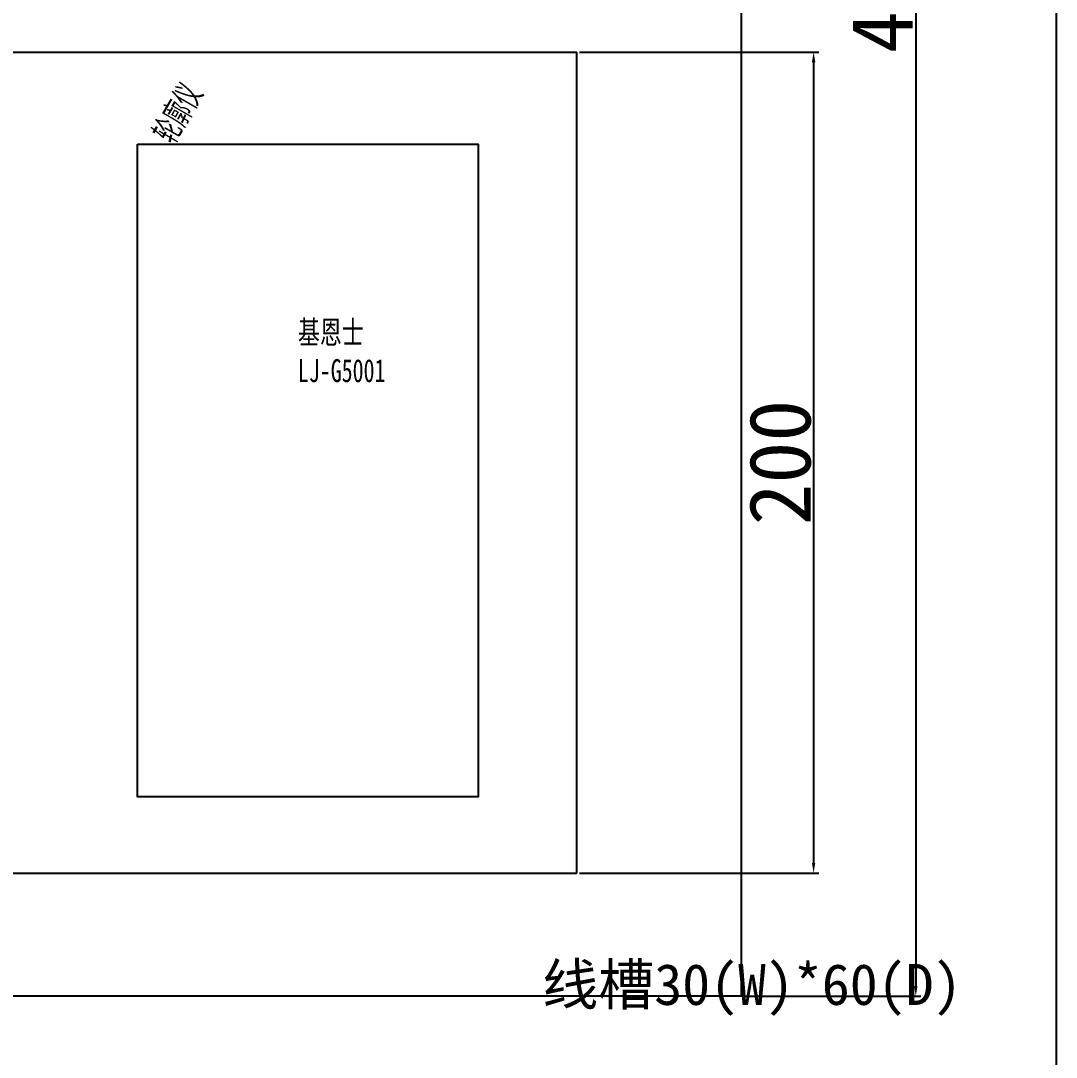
# Model space of a CAD drawing. Header units: millimetres. Extents: x 336 to 12810, y -1577 to 4105.
# Drawn here: x 7653.4 to 7905.6, y 3544.6 to 3797 of the extents above; entities that cross this region are included whole.
import ezdxf

# ---------------------------------------------------------------- set-up
doc = ezdxf.new("R2010")
doc.units = ezdxf.units.MM
doc.styles.get("Standard").update_dxf_attribs({"font": ''})
doc.styles.add('宋', font='', dxfattribs={"width": 0.7})
doc.styles.add('样式 8', font='arial.ttf', dxfattribs={"width": 0.6, "height": 2.5})
doc.styles.get('Standard').set_extended_font_data('SimSun')
doc.styles.get('宋').set_extended_font_data('SimSun')
doc.dimstyles.new('ISO-25', dxfattribs={"dimtxt": 2.5, "dimasz": 2.5, "dimexe": 1.25, "dimexo": 0.625, "dimtad": 1, "dimtxsty": 'Standard', "dimcen": 2.5, "dimadec": 0, "dimazin": 0, "dimtfac": 1, "dimtmove": 0, "dimatfit": 3, "dimfxl": 1, "dimarcsym": 0})

# ---------------------------------------------------------------- blocks, each defined once
blk = doc.blocks.new('*D980')
at = {"color": 0, "lineweight": -2}
for p, q in [((7829.46, 4049.41), (7872.65, 4049.41)), ((7871.4, 4046.91), (7871.4, 3561.91)), ((7829.46, 3559.41), (7872.65, 3559.41))]:
    blk.add_line(p, q, dxfattribs=at)
at = {"color": 0}
for points in [[(7871.81, 4046.91), (7870.98, 4046.91), (7871.4, 4049.41)], [(7870.98, 3561.91), (7871.81, 3561.91), (7871.4, 3559.41)]]:
    blk.add_solid(points, dxfattribs=at)
at = {"layer": 'Defpoints', "color": 0}
for p in [(7828.84, 4049.41), (7828.84, 3559.41), (7871.4, 3559.41)]:
    blk.add_point(p, dxfattribs=at)
at = {"color": 0, "insert": (7863.27, 3804.41), "char_height": 2.5, "attachment_point": 5, "rotation": 90}
blk.add_mtext('{\\H6x;490}', dxfattribs=at)
blk = doc.blocks.new('*D983')
at = {"color": 0, "lineweight": -2}
for p, q in [((7789.47, 3789.41), (7847.76, 3789.41)), ((7846.51, 3786.91), (7846.51, 3591.91)), ((7789.47, 3589.41), (7847.76, 3589.41))]:
    blk.add_line(p, q, dxfattribs=at)
at = {"color": 0}
for points in [[(7846.92, 3786.91), (7846.09, 3786.91), (7846.51, 3789.41)], [(7846.09, 3591.91), (7846.92, 3591.91), (7846.51, 3589.41)]]:
    blk.add_solid(points, dxfattribs=at)
at = {"layer": 'Defpoints', "color": 0}
for p in [(7788.85, 3789.41), (7788.85, 3589.41), (7846.51, 3589.41)]:
    blk.add_point(p, dxfattribs=at)
at = {"color": 0, "insert": (7838.38, 3689.41), "char_height": 2.5, "attachment_point": 5, "rotation": 90}
blk.add_mtext('{\\H6x;200}', dxfattribs=at)

msp = doc.modelspace()

# ---------------------------------------------------------------- linework, layer by layer
for p, q in [((7368.84, 3789.412), (7788.849, 3789.412)), ((7788.849, 3589.412), (7788.849, 3789.412)), ((7368.84, 3589.412), (7788.849, 3589.412))]:
    msp.add_line(p, q)
at = {"color": 1}
msp.add_lwpolyline([(6148.29, 4104.721), (7905.608, 4104.721), (7905.608, 3097.062), (6148.29, 3097.062)], close=True, dxfattribs=at)
for points in [[(6228.84, 4049.412), (7828.84, 4049.412), (7828.84, 3559.412), (6228.84, 3559.412)], [(7681.849, 3766.986), (7764.849, 3766.986), (7764.849, 3607.986), (7681.849, 3607.986)]]:
    msp.add_lwpolyline(points, close=True)

# ---------------------------------------------------------------- texts
at = {"lineweight": 0, "style": '样式 8', "width": 0.6}
msp.add_text('轮廓仪', height=6, rotation=60, dxfattribs=at).set_placement((7690.448, 3766.709))
at = {"lineweight": 0, "insert": (7720.898, 3723.943), "char_height": 5.6, "width": 37.18515, "attachment_point": 1, "style": '宋'}
msp.add_mtext('基恩士\\PLJ-G5001 ', dxfattribs=at)
at = {"lineweight": 0, "insert": (7780.416, 3567.305), "char_height": 10, "width": 120.02374, "attachment_point": 1}
msp.add_mtext('线槽30(W)*60(D)', dxfattribs=at)

# ---------------------------------------------------------------- dimensions: what is measured, and where the dimension line sits
dim = msp.add_linear_dim(base=(7871.398, 3559.412), p1=(7828.84, 4049.412), p2=(7828.84, 3559.412), angle=90, text='{\\H6x;<>}', dimstyle='ISO-25')
dim.commit()
dim.dimension.update_dxf_attribs({"geometry": '*D980', "text_midpoint": (7871.398, 3804.412), "dimtype": 160})
dim = msp.add_linear_dim(base=(7846.507, 3589.412), p1=(7788.849, 3789.412), p2=(7788.849, 3589.412), angle=90, text='{\\H6x;<>}', dimstyle='ISO-25')
dim.commit()
dim.dimension.update_dxf_attribs({"geometry": '*D983', "text_midpoint": (7838.382, 3689.412)})

doc.saveas('drawing.dxf')
